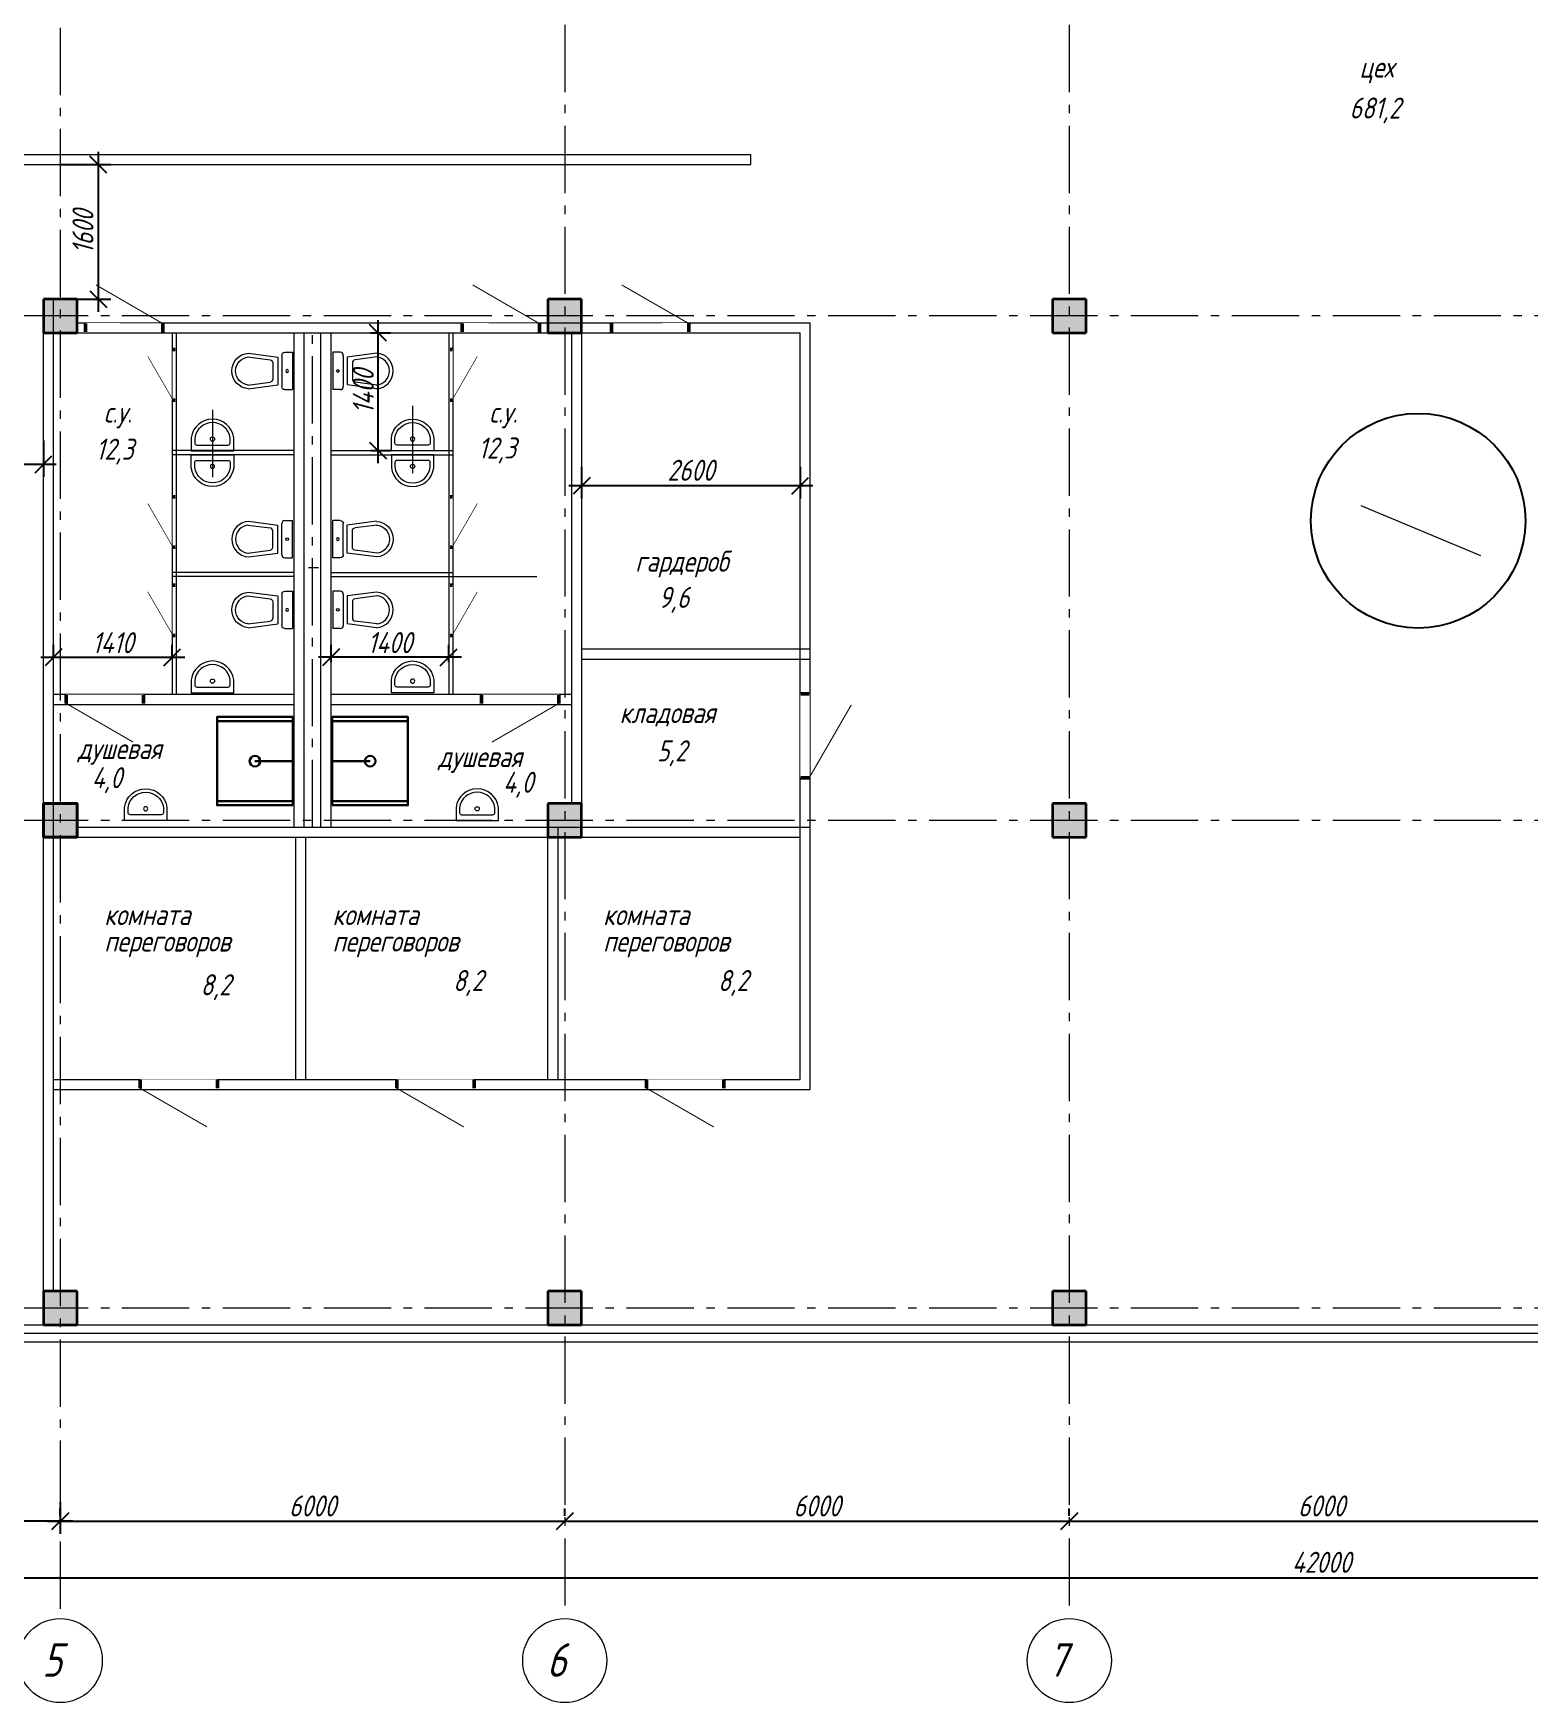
# Model space of a CAD drawing. Header units: millimetres. Extents: x 5341 to 134645, y 2795 to 129189.
# Drawn here: x 21012 to 38795, y 89468 to 109321 of the extents above; entities that cross this region are included whole.
import ezdxf

# ---------------------------------------------------------------- set-up
doc = ezdxf.new("R2010")
doc.units = ezdxf.units.MM
doc.linetypes.add('GOST2.303 6', pattern=[12, 8, -1.5, 1, -1.5])
doc.layers.get('Defpoints').update_dxf_attribs({"color": 1})
doc.layers.add('osi', color=1, linetype='GOST2.303 6', lineweight=15, plot=False)
doc.layers.add('razm', color=5, linetype='Continuous', lineweight=15, plot=False)
for name, color, linetype, lineweight in [('peregorodki', 7, 'Continuous', 20), ('АР_ДвериЗаполнение', 214, 'Continuous', 50), ('АР_Маскировка', 255, 'Continuous', 0), ('АР_ОкнаЗаполнение', 130, 'Continuous', 20), ('АР_Сантех', 92, 'Continuous', 5), ('АР_Текст', 165, 'Continuous', 25), ('Колонны', 244, 'Continuous', 35), ('Сантех', 3, 'Continuous', 5)]:
    doc.layers.add(name, color=color, linetype=linetype, lineweight=lineweight)
doc.styles.add('GOST 2.304', font='CS_Gost2304.shx', dxfattribs={"oblique": 15})
doc.styles.add('SPDS', font='SPDS.shx')
doc.styles.add('style2', font='CS_Gost2304.shx', dxfattribs={"oblique": 15})
doc.dimstyles.new('SPDS$0', dxfattribs={"dimscale": 100, "dimtxt": 2.5, "dimasz": 2, "dimexe": 1.5, "dimexo": 0.625, "dimgap": 0.5, "dimtad": 1, "dimdec": 0, "dimrnd": 0.001, "dimtxsty": 'SPDS', "dimblk": 'ARCHTICK', "dimcen": 2.5, "dimdle": 1.5, "dimadec": 0, "dimazin": 2, "dimtfac": 1, "dimtdec": 0, "dimtmove": 1, "dimatfit": 3, "dimfxl": 8, "dimtolj": 1, "dimtzin": 0, "dimarcsym": 0})

# ---------------------------------------------------------------- blocks, each defined once
blk = doc.blocks.new('_Oblique')
at = {"color": 0, "linetype": 'ByBlock', "lineweight": -2}
blk.add_line((-0.5, -0.5), (0.5, 0.5), dxfattribs=at)
blk = doc.blocks.new('*D52')
at = {"layer": 'Defpoints', "color": 0, "ltscale": 100, "transparency": 16777216}
for p in [(21265, 107760), (21785, 107760), (21265, 106160)]:
    blk.add_point(p, dxfattribs=at)
at = {"layer": 'razm', "color": 5, "lineweight": -2, "ltscale": 100, "transparency": 16777216}
blk.add_line((21785, 106010), (21785, 107910), dxfattribs=at)
at = {"layer": 'razm', "color": 0, "lineweight": -2, "ltscale": 100, "transparency": 16777216}
blk.add_line((21327, 107760), (21935, 107760), dxfattribs=at)
at = {"layer": 'razm', "color": 0, "linetype": 'ByBlock', "lineweight": -2, "ltscale": 100, "transparency": 16777216}
blk.add_line((21327, 106160), (21935, 106160), dxfattribs=at)
at = {"layer": 'razm', "color": 5, "lineweight": -2, "ltscale": 100, "transparency": 16777216, "xscale": 200, "yscale": 200, "zscale": 200}
for p, rotation in [((21785, 107760), 90), ((21785, 106160), 270)]:
    blk.add_blockref('_Oblique', p, dxfattribs=dict(at, rotation=rotation))
at = {"layer": 'razm', "color": 5, "ltscale": 100, "transparency": 16777216, "insert": (21602, 106960), "char_height": 250, "attachment_point": 5, "rotation": 90, "style": 'style2'}
blk.add_mtext('\\A1;{\\Q15;1600}', dxfattribs=at)
blk = doc.blocks.new('*U10')
at = {"color": 7, "linetype": 'ByBlock', "true_color": 0xffffff}
blk.add_wipeout([(-920, -105), (0, -105), (0, 5), (-920, 5)], dxfattribs=at).dxf.layer = 'АР_Маскировка'
at = {"linetype": 'ByBlock', "lineweight": 50}
for p, q in [((-920, 0), (-920, -100)), ((0, 0), (0, -100))]:
    blk.add_line(p, q, dxfattribs=at)
at = {"layer": 'АР_ДвериЗаполнение', "lineweight": 13}
blk.add_lwpolyline([(0, 0, 12.3, 12.3, 0), (-797, 460, 0, 0, 0.145691), (-920, 6, 0, 0, 1.462159)], format="xyseb", dxfattribs=at)
blk = doc.blocks.new('*D53')
at = {"layer": 'Defpoints', "color": 0, "ltscale": 100, "transparency": 16777216}
for p in [(19632, 104542), (21132, 104542), (19632, 104195)]:
    blk.add_point(p, dxfattribs=at)
at = {"layer": 'razm', "color": 0, "lineweight": -2, "ltscale": 100, "transparency": 16777216}
blk.add_line((19632, 104480), (19632, 104045), dxfattribs=at)
at = {"layer": 'razm', "color": 0, "linetype": 'ByBlock', "lineweight": -2, "ltscale": 100, "transparency": 16777216}
blk.add_line((21132, 104480), (21132, 104045), dxfattribs=at)
at = {"layer": 'razm', "color": 5, "lineweight": -2, "ltscale": 100, "transparency": 16777216}
blk.add_line((21282, 104195), (19482, 104195), dxfattribs=at)
at = {"layer": 'razm', "color": 5, "lineweight": -2, "ltscale": 100, "transparency": 16777216, "xscale": 200, "yscale": 200, "zscale": 200, "rotation": 180}
blk.add_blockref('_Oblique', (19632, 104195), dxfattribs=at)
at = {"layer": 'razm', "color": 5, "lineweight": -2, "ltscale": 100, "transparency": 16777216, "xscale": 200, "yscale": 200, "zscale": 200}
blk.add_blockref('_Oblique', (21132, 104195), dxfattribs=at)
at = {"layer": 'razm', "color": 5, "ltscale": 100, "transparency": 16777216, "insert": (20382, 104375), "char_height": 250, "attachment_point": 5, "style": 'style2'}
blk.add_mtext('\\A1;{\\Q15;1500}', dxfattribs=at)
blk = doc.blocks.new('*D51')
at = {"layer": 'Defpoints', "color": 0, "ltscale": 100, "transparency": 16777216}
for p in [(27532, 104230), (30132, 104230), (27532, 103940)]:
    blk.add_point(p, dxfattribs=at)
at = {"layer": 'razm', "color": 0, "lineweight": -2, "ltscale": 100, "transparency": 16777216}
blk.add_line((27532, 104167), (27532, 103790), dxfattribs=at)
at = {"layer": 'razm', "color": 0, "linetype": 'ByBlock', "lineweight": -2, "ltscale": 100, "transparency": 16777216}
blk.add_line((30132, 104167), (30132, 103790), dxfattribs=at)
at = {"layer": 'razm', "color": 5, "lineweight": -2, "ltscale": 100, "transparency": 16777216}
blk.add_line((30282, 103940), (27382, 103940), dxfattribs=at)
at = {"layer": 'razm', "color": 5, "lineweight": -2, "ltscale": 100, "transparency": 16777216, "xscale": 200, "yscale": 200, "zscale": 200, "rotation": 180}
blk.add_blockref('_Oblique', (27532, 103940), dxfattribs=at)
at = {"layer": 'razm', "color": 5, "lineweight": -2, "ltscale": 100, "transparency": 16777216, "xscale": 200, "yscale": 200, "zscale": 200}
blk.add_blockref('_Oblique', (30132, 103940), dxfattribs=at)
at = {"layer": 'razm', "color": 5, "ltscale": 100, "transparency": 16777216, "insert": (28832, 104125), "char_height": 250, "attachment_point": 5, "style": 'style2'}
blk.add_mtext('\\A1;{\\Q15;2600}', dxfattribs=at)
blk = doc.blocks.new('SAN3')
at = {"layer": 'АР_Сантех'}
for p, q in [((-212, 522), (-166, 171)), ((-167, 528), (-133, 265)), ((167, 528), (133, 265)), ((212, 522), (166, 171)), ((-97, 234), (97, 234)), ((-222, 90), (-222, 0)), ((-222, 0), (222, 0)), ((-186, 126), (186, 126)), ((-166, 171), (166, 171)), ((222, 90), (222, 0))]:
    blk.add_line(p, q, dxfattribs=at)
blk.add_circle((0, 61), 16.3, dxfattribs=at)
for centre, radius, start, end in [((0, 508), 212, 3.9114, 176.0886), ((0, 507), 168, 5.0102, 174.9898), ((-97, 270), 36, 187.502, 270), ((97, 270), 36, 270, 352.498), ((-186, 90), 36, 90, 180), ((186, 90), 36, 0, 90)]:
    blk.add_arc(centre, radius, start, end, dxfattribs=at)
blk = doc.blocks.new('*U19')
at = {"color": 7, "linetype": 'ByBlock', "true_color": 0xffffff}
blk.add_wipeout([(600, -30), (0, -30), (0, 5), (600, 5)], dxfattribs=at).dxf.layer = 'АР_Маскировка'
at = {"linetype": 'ByBlock', "lineweight": 50}
for p, q in [((0, 0), (0, -25)), ((600, 0), (600, -25))]:
    blk.add_line(p, q, dxfattribs=at)
at = {"layer": 'АР_ДвериЗаполнение', "lineweight": 13}
blk.add_lwpolyline([(0, 0, 8, 8, 0), (520, 300, 0, 0, -0.145691), (600, 4, 0, 0, -1.462159)], format="xyseb", dxfattribs=at)
blk = doc.blocks.new('UM4')
at = {"layer": 'Сантех'}
for p, q in [((0, 3), (0, -3)), ((1.85, 3), (0, 3)), ((1.81762, 2.5), (1.1, 2.5)), ((0.8, 2.2), (0.8, -2.2)), ((0, -3), (1.85, -3)), ((1.1, -2.5), (1.81762, -2.5))]:
    blk.add_line(p, q, dxfattribs=at)
blk.add_circle((1.65, 0), 0.3, dxfattribs=at)
for centre, radius, start, end in [((1.1, 2.2), 0.3, 90, 180), ((1.47689, 0), 2.52311, 277.0894705, 82.9105295), ((1.47689, 0), 3.02311, 277.0894726, 82.9105274), ((1.1, -2.2), 0.3, 180, 270)]:
    blk.add_arc(centre, radius, start, end, dxfattribs=at)
blk = doc.blocks.new('*D55')
at = {"layer": 'Defpoints', "color": 0, "ltscale": 100, "transparency": 16777216}
for p in [(21252, 101899), (21252, 101850), (22662, 101850)]:
    blk.add_point(p, dxfattribs=at)
at = {"layer": 'peregorodki', "color": 0, "lineweight": -2, "ltscale": 100, "transparency": 16777216}
blk.add_line((21252, 101912), (21252, 102049), dxfattribs=at)
at = {"layer": 'peregorodki', "color": 0, "linetype": 'ByBlock', "lineweight": -2, "ltscale": 100, "transparency": 16777216}
blk.add_line((22662, 101912), (22662, 102049), dxfattribs=at)
at = {"layer": 'peregorodki', "color": 5, "lineweight": -2, "ltscale": 100, "transparency": 16777216}
blk.add_line((22812, 101899), (21102, 101899), dxfattribs=at)
at = {"layer": 'peregorodki', "color": 5, "lineweight": -2, "ltscale": 100, "transparency": 16777216, "xscale": 200, "yscale": 200, "zscale": 200, "rotation": 180}
blk.add_blockref('_Oblique', (21252, 101899), dxfattribs=at)
at = {"layer": 'peregorodki', "color": 5, "lineweight": -2, "ltscale": 100, "transparency": 16777216, "xscale": 200, "yscale": 200, "zscale": 200}
blk.add_blockref('_Oblique', (22662, 101899), dxfattribs=at)
at = {"layer": 'peregorodki', "color": 5, "ltscale": 100, "transparency": 16777216, "insert": (21957, 102074), "char_height": 250, "attachment_point": 5, "style": 'style2'}
blk.add_mtext('\\A1;1410', dxfattribs=at)
blk = doc.blocks.new('*D56')
at = {"layer": 'Defpoints', "color": 0, "ltscale": 100, "transparency": 16777216}
for p in [(24552, 101900), (24552, 101781), (25952, 101781)]:
    blk.add_point(p, dxfattribs=at)
at = {"layer": 'peregorodki', "color": 0, "lineweight": -2, "ltscale": 100, "transparency": 16777216}
blk.add_line((24552, 101844), (24552, 102050), dxfattribs=at)
at = {"layer": 'peregorodki', "color": 0, "linetype": 'ByBlock', "lineweight": -2, "ltscale": 100, "transparency": 16777216}
blk.add_line((25952, 101844), (25952, 102050), dxfattribs=at)
at = {"layer": 'peregorodki', "color": 5, "lineweight": -2, "ltscale": 100, "transparency": 16777216}
blk.add_line((26102, 101900), (24402, 101900), dxfattribs=at)
at = {"layer": 'peregorodki', "color": 5, "lineweight": -2, "ltscale": 100, "transparency": 16777216, "xscale": 200, "yscale": 200, "zscale": 200, "rotation": 180}
blk.add_blockref('_Oblique', (24552, 101900), dxfattribs=at)
at = {"layer": 'peregorodki', "color": 5, "lineweight": -2, "ltscale": 100, "transparency": 16777216, "xscale": 200, "yscale": 200, "zscale": 200}
blk.add_blockref('_Oblique', (25952, 101900), dxfattribs=at)
at = {"layer": 'peregorodki', "color": 5, "ltscale": 100, "transparency": 16777216, "insert": (25252, 102075), "char_height": 250, "attachment_point": 5, "style": 'style2'}
blk.add_mtext('\\A1;1400', dxfattribs=at)
blk = doc.blocks.new('*D57')
at = {"layer": 'Defpoints', "color": 0, "ltscale": 100, "transparency": 16777216}
for p in [(24958, 105760), (25111, 105760), (24958, 104360)]:
    blk.add_point(p, dxfattribs=at)
at = {"layer": 'peregorodki', "color": 5, "lineweight": -2, "ltscale": 100, "transparency": 16777216}
blk.add_line((25111, 104210), (25111, 105910), dxfattribs=at)
at = {"layer": 'peregorodki', "color": 0, "lineweight": -2, "ltscale": 100, "transparency": 16777216}
blk.add_line((25021, 105760), (25261, 105760), dxfattribs=at)
at = {"layer": 'peregorodki', "color": 0, "linetype": 'ByBlock', "lineweight": -2, "ltscale": 100, "transparency": 16777216}
blk.add_line((25021, 104360), (25261, 104360), dxfattribs=at)
at = {"layer": 'peregorodki', "color": 5, "lineweight": -2, "ltscale": 100, "transparency": 16777216, "xscale": 200, "yscale": 200, "zscale": 200}
for p, rotation in [((25111, 105760), 90), ((25111, 104360), 270)]:
    blk.add_blockref('_Oblique', p, dxfattribs=dict(at, rotation=rotation))
at = {"layer": 'peregorodki', "color": 5, "ltscale": 100, "transparency": 16777216, "insert": (24936, 105060), "char_height": 250, "attachment_point": 5, "rotation": 90, "style": 'style2'}
blk.add_mtext('\\A1;1400', dxfattribs=at)
blk = doc.blocks.new('*U11')
at = {"color": 7, "linetype": 'ByBlock', "true_color": 0xffffff}
blk.add_wipeout([(1000, -105), (0, -105), (0, 5), (1000, 5)], dxfattribs=at).dxf.layer = 'АР_Маскировка'
at = {"linetype": 'ByBlock', "lineweight": 50}
for p, q in [((0, 0), (0, -100)), ((1000, 0), (1000, -100))]:
    blk.add_line(p, q, dxfattribs=at)
at = {"layer": 'АР_ДвериЗаполнение', "lineweight": 13}
blk.add_lwpolyline([(0, 0, 13.3, 13.3, 0), (866, 500, 0, 0, -0.145691), (1000, 7, 0, 0, -1.462159)], format="xyseb", dxfattribs=at)
blk = doc.blocks.new('*D84')
at = {"layer": 'Defpoints', "color": 0, "ltscale": 100, "transparency": 16777216}
for p in [(15332, 90952), (57332, 90952), (57332, 90952)]:
    blk.add_point(p, dxfattribs=at)
at = {"layer": 'razm', "color": 5, "lineweight": -2, "ltscale": 100, "transparency": 16777216}
blk.add_line((15182, 90952), (57482, 90952), dxfattribs=at)
at = {"layer": 'razm', "color": 0, "lineweight": -2, "ltscale": 100, "transparency": 16777216}
blk.add_line((57332, 91015), (57332, 91102), dxfattribs=at)
at = {"layer": 'razm', "color": 0, "linetype": 'ByBlock', "lineweight": -2, "ltscale": 100, "transparency": 16777216}
blk.add_line((15332, 90890), (15332, 90802), dxfattribs=at)
at = {"layer": 'razm', "color": 5, "lineweight": -2, "ltscale": 100, "transparency": 16777216, "xscale": 200, "yscale": 200, "zscale": 200, "rotation": 180}
blk.add_blockref('_Oblique', (15332, 90952), dxfattribs=at)
at = {"layer": 'razm', "color": 5, "lineweight": -2, "ltscale": 100, "transparency": 16777216, "xscale": 200, "yscale": 200, "zscale": 200}
blk.add_blockref('_Oblique', (57332, 90952), dxfattribs=at)
at = {"layer": 'razm', "color": 5, "ltscale": 100, "transparency": 16777216, "insert": (36332, 91137), "char_height": 250, "attachment_point": 5, "style": 'style2'}
blk.add_mtext('\\A1;42000', dxfattribs=at)
blk = doc.blocks.new('*D85')
at = {"layer": 'Defpoints', "color": 0, "ltscale": 100, "transparency": 16777216}
for p in [(21332, 91625), (27332, 91625), (27332, 91625)]:
    blk.add_point(p, dxfattribs=at)
at = {"layer": 'razm', "color": 0, "linetype": 'ByBlock', "lineweight": -2, "ltscale": 100, "transparency": 16777216}
blk.add_line((21332, 91688), (21332, 91775), dxfattribs=at)
at = {"layer": 'razm', "color": 0, "lineweight": -2, "ltscale": 100, "transparency": 16777216}
blk.add_line((27332, 91688), (27332, 91775), dxfattribs=at)
at = {"layer": 'razm', "color": 5, "lineweight": -2, "ltscale": 100, "transparency": 16777216}
blk.add_line((21182, 91625), (27482, 91625), dxfattribs=at)
at = {"layer": 'razm', "color": 5, "lineweight": -2, "ltscale": 100, "transparency": 16777216, "xscale": 200, "yscale": 200, "zscale": 200, "rotation": 180}
blk.add_blockref('_Oblique', (21332, 91625), dxfattribs=at)
at = {"layer": 'razm', "color": 5, "lineweight": -2, "ltscale": 100, "transparency": 16777216, "xscale": 200, "yscale": 200, "zscale": 200}
blk.add_blockref('_Oblique', (27332, 91625), dxfattribs=at)
at = {"layer": 'razm', "color": 5, "ltscale": 100, "transparency": 16777216, "insert": (24332, 91807), "char_height": 250, "attachment_point": 5, "style": 'style2'}
blk.add_mtext('\\A1;6000', dxfattribs=at)
blk = doc.blocks.new('*D86')
at = {"layer": 'Defpoints', "color": 0, "ltscale": 100, "transparency": 16777216}
for p in [(27332, 91625), (33332, 91625), (33332, 91625)]:
    blk.add_point(p, dxfattribs=at)
at = {"layer": 'razm', "color": 0, "linetype": 'ByBlock', "lineweight": -2, "ltscale": 100, "transparency": 16777216}
blk.add_line((27332, 91688), (27332, 91775), dxfattribs=at)
at = {"layer": 'razm', "color": 0, "lineweight": -2, "ltscale": 100, "transparency": 16777216}
blk.add_line((33332, 91688), (33332, 91775), dxfattribs=at)
at = {"layer": 'razm', "color": 5, "lineweight": -2, "ltscale": 100, "transparency": 16777216}
blk.add_line((27182, 91625), (33482, 91625), dxfattribs=at)
at = {"layer": 'razm', "color": 5, "lineweight": -2, "ltscale": 100, "transparency": 16777216, "xscale": 200, "yscale": 200, "zscale": 200, "rotation": 180}
blk.add_blockref('_Oblique', (27332, 91625), dxfattribs=at)
at = {"layer": 'razm', "color": 5, "lineweight": -2, "ltscale": 100, "transparency": 16777216, "xscale": 200, "yscale": 200, "zscale": 200}
blk.add_blockref('_Oblique', (33332, 91625), dxfattribs=at)
at = {"layer": 'razm', "color": 5, "ltscale": 100, "transparency": 16777216, "insert": (30332, 91807), "char_height": 250, "attachment_point": 5, "style": 'style2'}
blk.add_mtext('\\A1;6000', dxfattribs=at)
blk = doc.blocks.new('*D87')
at = {"layer": 'Defpoints', "color": 0, "ltscale": 100, "transparency": 16777216}
for p in [(33332, 91625), (39332, 91625), (39332, 91625)]:
    blk.add_point(p, dxfattribs=at)
at = {"layer": 'razm', "color": 0, "linetype": 'ByBlock', "lineweight": -2, "ltscale": 100, "transparency": 16777216}
blk.add_line((33332, 91688), (33332, 91775), dxfattribs=at)
at = {"layer": 'razm', "color": 0, "lineweight": -2, "ltscale": 100, "transparency": 16777216}
blk.add_line((39332, 91688), (39332, 91775), dxfattribs=at)
at = {"layer": 'razm', "color": 5, "lineweight": -2, "ltscale": 100, "transparency": 16777216}
blk.add_line((33182, 91625), (39482, 91625), dxfattribs=at)
at = {"layer": 'razm', "color": 5, "lineweight": -2, "ltscale": 100, "transparency": 16777216, "xscale": 200, "yscale": 200, "zscale": 200, "rotation": 180}
blk.add_blockref('_Oblique', (33332, 91625), dxfattribs=at)
at = {"layer": 'razm', "color": 5, "lineweight": -2, "ltscale": 100, "transparency": 16777216, "xscale": 200, "yscale": 200, "zscale": 200}
blk.add_blockref('_Oblique', (39332, 91625), dxfattribs=at)
at = {"layer": 'razm', "color": 5, "ltscale": 100, "transparency": 16777216, "insert": (36332, 91807), "char_height": 250, "attachment_point": 5, "style": 'style2'}
blk.add_mtext('\\A1;6000', dxfattribs=at)
blk = doc.blocks.new('*D70')
at = {"layer": 'Defpoints', "color": 0, "ltscale": 100, "transparency": 16777216}
for p in [(15832, 91915), (21332, 91915), (15832, 91625)]:
    blk.add_point(p, dxfattribs=at)
at = {"layer": 'peregorodki', "color": 5, "lineweight": -2, "ltscale": 100, "transparency": 16777216}
for p, q in [((15832, 91853), (15832, 91475)), ((21482, 91625), (15682, 91625))]:
    blk.add_line(p, q, dxfattribs=at)
at = {"layer": 'peregorodki', "color": 5, "linetype": 'ByBlock', "lineweight": -2, "ltscale": 100, "transparency": 16777216}
blk.add_line((21332, 91853), (21332, 91475), dxfattribs=at)
at = {"layer": 'peregorodki', "color": 5, "lineweight": -2, "ltscale": 100, "transparency": 16777216, "xscale": 200, "yscale": 200, "zscale": 200, "rotation": 180}
blk.add_blockref('_Oblique', (15832, 91625), dxfattribs=at)
at = {"layer": 'peregorodki', "color": 5, "lineweight": -2, "ltscale": 100, "transparency": 16777216, "xscale": 200, "yscale": 200, "zscale": 200}
blk.add_blockref('_Oblique', (21332, 91625), dxfattribs=at)
at = {"layer": 'peregorodki', "color": 5, "ltscale": 100, "transparency": 16777216, "insert": (18582, 91805), "char_height": 250, "attachment_point": 5, "style": 'style2'}
blk.add_mtext('\\A1;5500', dxfattribs=at)

msp = doc.modelspace()

# ---------------------------------------------------------------- linework, layer by layer
at = {"layer": 'Defpoints', "ltscale": 100}
msp.add_circle((37481, 103524.5), 1276, dxfattribs=at)
at = {"layer": 'osi', "ltscale": 100}
for p, q in [((33332.3, 120221.8), (33332.3, 90483)), ((24332.3, 99879.8), (24332.3, 105759.8)), ((23142.3, 104841.5), (23142.3, 103901.5)), ((25522.3, 104891.5), (25522.3, 103951.5)), ((58865.7, 99959.8), (10538.5, 99959.8)), ((58865.7, 94160.2), (10538.5, 94160.2))]:
    msp.add_line(p, q, dxfattribs=at)
at = {"layer": 'osi', "linetype": 'Continuous', "ltscale": 100}
for centre in [(21332.3, 89968), (27332.3, 89968), (33332.3, 89968)]:
    msp.add_circle(centre, 500, dxfattribs=at)
at = {"layer": 'peregorodki', "ltscale": 100}
for p, q in [((16652, 107879.8), (29545.8, 107879.8)), ((29545.8, 107759.8), (29545.8, 107879.8)), ((16652, 107759.8), (29545.8, 107759.8)), ((21132.3, 94359.8), (21132.3, 106159.8)), ((21252.3, 94359.8), (21252.3, 106159.8)), ((21532.3, 105879.8), (30252.3, 105879.8)), ((30252.3, 99879.8), (30252.3, 105879.8)), ((21532.3, 105759.8), (27132.3, 105759.8)), ((22662.3, 105759.8), (22662.3, 101459.8)), ((22712.3, 105759.8), (22712.3, 101459.8)), ((24112.3, 99879.8), (24112.3, 105759.8)), ((24232.3, 99879.8), (24232.3, 105759.8)), ((24432.3, 99879.8), (24432.3, 105759.8)), ((24552.3, 99879.8), (24552.3, 105759.8)), ((25952.3, 105759.8), (25952.3, 101459.8)), ((26002.3, 105759.8), (26002.3, 101459.8)), ((27412.3, 105759.8), (27412.3, 100159.8)), ((27532.3, 105759.8), (27532.3, 100159.8)), ((27532.3, 105759.8), (30132.3, 105759.8)), ((30132.3, 99759.8), (30132.3, 105759.8)), ((24112.3, 104359.8), (22662.3, 104359.8)), ((24112.3, 104309.8), (22662.3, 104309.8)), ((24552.3, 104359.8), (26002.3, 104359.8)), ((24552.3, 104309.8), (26002.3, 104309.8)), ((24112.3, 102909.8), (22662.3, 102909.8)), ((24112.3, 102859.8), (22662.3, 102859.8)), ((24402.3, 102964), (24282.3, 102964)), ((24552.3, 102909.8), (26002.3, 102909.8)), ((24552.3, 102859.8), (26002.3, 102859.8)), ((27532.3, 101999.8), (30252.3, 101999.8)), ((27532.3, 101879.8), (30252.3, 101879.8)), ((21252.3, 101459.8), (24112.3, 101459.8)), ((21252.3, 101459.8), (24112.3, 101459.8)), ((24552.3, 101459.8), (27412.3, 101459.8)), ((24552.3, 101459.8), (27412.3, 101459.8)), ((21252.3, 101339.8), (24112.3, 101339.8)), ((24552.3, 101339.8), (27412.3, 101339.8)), ((21532.3, 99879.8), (30252.3, 99879.8)), ((27132.3, 96879.8), (27132.3, 99879.8)), ((27252.3, 96879.8), (27252.3, 99879.8)), ((30252.3, 96759.8), (30252.3, 99879.8)), ((21532.3, 99759.8), (30132.3, 99759.8)), ((24132.3, 96879.8), (24132.3, 99759.8)), ((24252.3, 96879.8), (24252.3, 99759.8)), ((30132.3, 96879.8), (30132.3, 99759.8)), ((21252.3, 96879.8), (30132.3, 96879.8)), ((21252.3, 96759.8), (30252.3, 96759.8))]:
    msp.add_line(p, q, dxfattribs=at)
at = {"layer": 'razm', "ltscale": 100}
msp.add_line((36799.5, 103707.5), (38223, 103112), dxfattribs=at)
at = {"layer": 'АР_ОкнаЗаполнение', "ltscale": 100}
for p, q in [((15532.3, 93959.8), (21332.3, 93959.8)), ((21332.3, 93959.8), (27332.3, 93959.8)), ((27332.3, 93959.8), (33332.3, 93959.8)), ((33332.3, 93959.8), (39332.3, 93959.8)), ((57132.3, 93859.8), (15532.3, 93859.8)), ((15532.3, 93759.8), (21332.3, 93759.8)), ((21332.3, 93759.8), (27332.3, 93759.8)), ((27332.3, 93759.8), (33332.3, 93759.8)), ((33332.3, 93759.8), (39332.3, 93759.8))]:
    msp.add_line(p, q, dxfattribs=at)
at = {"layer": 'АР_Сантех', "lineweight": 30}
for p, q in [((24097.3, 101140.4), (23197.3, 101140.4)), ((24567.3, 101140.4), (25467.3, 101140.4)), ((23647.3, 100665.5), (24097.3, 100665.5)), ((25017.3, 100665.5), (24567.3, 100665.5)), ((24097.3, 100190.4), (23197.3, 100190.4)), ((24097.3, 100140.4), (23197.3, 100140.4)), ((24567.3, 100190.4), (25467.3, 100190.4)), ((24567.3, 100140.4), (25467.3, 100140.4))]:
    msp.add_line(p, q, dxfattribs=at)
for points in [[(24097.3, 100140.4), (23197.3, 100140.4), (23197.3, 101190.4), (24097.3, 101190.4)], [(24567.3, 100140.4), (25467.3, 100140.4), (25467.3, 101190.4), (24567.3, 101190.4)]]:
    msp.add_lwpolyline(points, close=True, dxfattribs=at)
for centre in [(23647.3, 100665.5), (25017.3, 100665.5)]:
    msp.add_circle(centre, 63.4, dxfattribs=at)
at = {"layer": 'Колонны', "color": 0}
for p, q in [((21532.3, 106159.8), (21132.3, 106159.8)), ((21132.3, 106159.8), (21132.3, 105759.8)), ((21532.3, 105759.8), (21532.3, 106159.8)), ((27532.3, 106159.8), (27132.3, 106159.8)), ((27132.3, 106159.8), (27132.3, 105759.8)), ((27532.3, 105759.8), (27532.3, 106159.8)), ((33532.3, 106159.8), (33132.3, 106159.8)), ((33132.3, 106159.8), (33132.3, 105759.8)), ((33532.3, 105759.8), (33532.3, 106159.8)), ((21132.3, 105759.8), (21532.3, 105759.8)), ((27132.3, 105759.8), (27532.3, 105759.8)), ((33132.3, 105759.8), (33532.3, 105759.8)), ((21532.3, 100159.8), (21132.3, 100159.8)), ((21132.3, 100159.8), (21132.3, 99759.8)), ((21532.3, 100159.8), (21132.3, 100159.8)), ((21532.3, 99759.8), (21532.3, 100159.8)), ((21532.3, 99759.8), (21532.3, 100159.8)), ((27532.3, 100159.8), (27132.3, 100159.8)), ((27132.3, 100159.8), (27132.3, 99759.8)), ((27532.3, 99759.8), (27532.3, 100159.8)), ((33532.3, 100159.8), (33132.3, 100159.8)), ((33132.3, 100159.8), (33132.3, 99759.8)), ((33532.3, 99759.8), (33532.3, 100159.8)), ((21132.3, 99759.8), (21532.3, 99759.8)), ((27132.3, 99759.8), (27532.3, 99759.8)), ((33132.3, 99759.8), (33532.3, 99759.8)), ((21532.3, 94359.8), (21132.3, 94359.8)), ((21132.3, 94359.8), (21132.3, 93959.8)), ((21532.3, 93959.8), (21532.3, 94359.8)), ((27532.3, 94359.8), (27132.3, 94359.8)), ((27132.3, 94359.8), (27132.3, 93959.8)), ((27532.3, 93959.8), (27532.3, 94359.8)), ((33532.3, 94359.8), (33132.3, 94359.8)), ((33132.3, 94359.8), (33132.3, 93959.8)), ((33532.3, 93959.8), (33532.3, 94359.8)), ((21132.3, 93959.8), (21532.3, 93959.8)), ((27132.3, 93959.8), (27532.3, 93959.8)), ((33132.3, 93959.8), (33532.3, 93959.8))]:
    msp.add_line(p, q, dxfattribs=at)
at = {"layer": 'Колонны', "ltscale": 100}
msp.add_lwpolyline([(21532.3, 99759.8), (21132.3, 99759.8), (21132.3, 100159.8), (21532.3, 100159.8)], close=True, dxfattribs=at)
for points in [[(33532.3, 106159.8), (33532.3, 105759.8), (33132.3, 106159.8), (33132.3, 105759.8)], [(21532.3, 100159.8), (21532.3, 99759.8), (21132.3, 100159.8), (21132.3, 99759.8)], [(27532.3, 100159.8), (27532.3, 99759.8), (27132.3, 100159.8), (27132.3, 99759.8)], [(33532.3, 100159.8), (33532.3, 99759.8), (33132.3, 100159.8), (33132.3, 99759.8)], [(21532.3, 94359.8), (21532.3, 93959.8), (21132.3, 94359.8), (21132.3, 93959.8)], [(27532.3, 94359.8), (27532.3, 93959.8), (27132.3, 94359.8), (27132.3, 93959.8)], [(33532.3, 94359.8), (33532.3, 93959.8), (33132.3, 94359.8), (33132.3, 93959.8)]]:
    msp.add_solid(points, dxfattribs=at)

# ---------------------------------------------------------------- block references
at = {"layer": 'АР_Сантех', "lineweight": 30, "yscale": 84, "zscale": 84}
for p, xscale, rotation in [((23142.3, 104356.3), 84, 90.00000000000001), ((25522.3, 104356.3), -84, 270), ((23142.3, 104309.8), -84, 90), ((25522.3, 104309.8), 84, 270), ((23142.3, 101478.3), 84, 90.00000000000001), ((25522.3, 101478.3), -84, 270), ((22348.2, 99959.8), -84, 270), ((26290.5, 99959.8), 84, 89.99999999999999)]:
    msp.add_blockref('UM4', p, dxfattribs=dict(at, xscale=xscale, rotation=rotation))
at = {"layer": 'Сантех', "lineweight": 30, "xscale": -1}
for p, rotation in [((24092.3, 105305.5), 90), ((24572.3, 103305.5), 270), ((24092.3, 102464), 89.99999999999937)]:
    msp.add_blockref('SAN3', p, dxfattribs=dict(at, rotation=rotation))
at = {"layer": 'Сантех', "lineweight": 30}
for p, rotation in [((24572.3, 105305.5), 270), ((24092.3, 103305.5), 90.00000000000001), ((24572.3, 102464), 270.0000000000006)]:
    msp.add_blockref('SAN3', p, dxfattribs=dict(at, rotation=rotation))

# ---------------------------------------------------------------- texts
at = {"layer": 'osi', "color": 7, "lineweight": 25, "style": 'GOST 2.304', "oblique": 15}
for s, p in [('5', (21116.7, 89774.9)), ('6', (27116.7, 89774.9)), ('7', (33077.7, 89774.9))]:
    msp.add_text(s, height=400, dxfattribs=at).set_placement(p)
at = {"layer": 'АР_Текст', "lineweight": 25, "style": 'GOST 2.304', "oblique": 15}
for s, p in [('цех', (36783.8, 108795.6)), ('681,2', (36664.6, 108308.1)), ('с.у.', (21850.1, 104691.1)), ('с.у.', (26434.6, 104691.1)), ('12,3', (21755.1, 104250.6)), ('12,3', (26303.6, 104264.1)), ('гардероб', (28170.1, 102918.1)), ('9,6', (28449.1, 102488.1)), ('кладовая', (27984.3, 101117.1)), ('5,2', (28428.1, 100662.6)), ('душевая', (25826.1, 100594.1)), ('душевая', (25826.1, 100594.1)), ('4,0', (21706.3, 100343.7)), ('4,0', (26598.3, 100288.7)), ('комната ', (21855.3, 98714.6)), ('комната ', (24569.3, 98714.6)), ('комната ', (27788.3, 98714.6)), ('переговоров', (21855.3, 98400.1)), ('переговоров', (24569.3, 98400.1)), ('переговоров', (27788.3, 98400.1)), ('8,2', (23001.1, 97880.6)), ('8,2', (26004.1, 97930.6)), ('8,2', (29155.1, 97930.6))]:
    msp.add_text(s, height=250, dxfattribs=at).set_placement(p)

# ---------------------------------------------------------------- dimensions: what is measured, and where the dimension line sits
at = {"layer": 'peregorodki', "ltscale": 100}
dim = msp.add_linear_dim(base=(25111, 105759.8), p1=(24958.5, 104359.8), p2=(24958.5, 105759.8), angle=90, dimstyle='SPDS$0', override={"dimscale": 100, "dimtxsty": 'style2', "dimblk": 'Oblique', "dimclrd": 5, "dimclrt": 5}, dxfattribs=at)
dim.commit()
dim.dimension.update_dxf_attribs({"geometry": '*D57', "text_midpoint": (24936, 105059.8)})
dim = msp.add_linear_dim(base=(15832.3, 91625), p1=(21332.3, 91915), p2=(15832.3, 91915), dimstyle='SPDS$0', override={"dimscale": 100, "dimtxsty": 'style2', "dimblk": 'Oblique', "dimclrd": 5, "dimclre": 5, "dimclrt": 5}, dxfattribs=at)
dim.commit()
dim.dimension.update_dxf_attribs({"geometry": '*D70', "text_midpoint": (18582.3, 91805.2)})
at = {"layer": 'razm', "ltscale": 100}
for base, p1, p2, angle, picture, middle in [((21784.5, 107759.8), (21264.5, 106159.8), (21264.5, 107759.8), 270, '*D52', (21602.3, 106959.8)), ((19632.3, 104194.5), (21132.3, 104542), (19632.3, 104542), 180, '*D53', (20382.3, 104374.7)), ((27532.3, 103940), (30132.3, 104229.5), (27532.3, 104229.5), 180, '*D51', (28832.3, 104124.7))]:
    dim = msp.add_linear_dim(base=base, p1=p1, p2=p2, angle=angle, text='{\\Q15;<>}', dimstyle='SPDS$0', override={"dimscale": 100, "dimtxsty": 'style2', "dimblk": 'Oblique', "dimclrd": 5, "dimclrt": 5}, dxfattribs=at)
    dim.commit()
    dim.dimension.update_dxf_attribs({"geometry": picture, "text_midpoint": middle})
for base, p1, p2, picture, middle in [((27332.3, 91625), (21332.3, 91625), (27332.3, 91625), '*D85', (24332.3, 91807.2)), ((33332.3, 91625), (27332.3, 91625), (33332.3, 91625), '*D86', (30332.3, 91807.2)), ((39332.3, 91625), (33332.3, 91625), (39332.3, 91625), '*D87', (36332.3, 91807.2)), ((57332.3, 90952), (15332.3, 90952), (57332.3, 90952), '*D84', (36332.3, 91136.7))]:
    dim = msp.add_linear_dim(base=base, p1=p1, p2=p2, dimstyle='SPDS$0', override={"dimscale": 100, "dimtxsty": 'style2', "dimblk": 'Oblique', "dimclrd": 5, "dimclrt": 5}, dxfattribs=at)
    dim.commit()
    dim.dimension.update_dxf_attribs({"geometry": picture, "text_midpoint": middle})

# ---------------------------------------------------------------- next in the draw order: block references
at = {"layer": 'АР_ДвериЗаполнение', "ltscale": 100}
for name, p, rotation in [('*U10', (22552.4, 105868.6), 359.9377219849191), ('*U10', (27032.4, 105868.5), 359.937721984921), ('*U10', (28807.2, 105869.5), 0.06227801507818024), ('*U19', (22672.5, 104959.8), 90.00000000000001), ('*U19', (22672.5, 103209.8), 90.00000000000001), ('*U19', (22672.5, 102159.8), 90.00000000000064), ('*U10', (21402.3, 101351.5), 180), ('*U10', (22280.5, 96774.8), 180), ('*U10', (25333.6, 96774.8), 180), ('*U10', (28305.5, 96774.8), 180)]:
    msp.add_blockref(name, p, dxfattribs=dict(at, rotation=rotation))
at = {"layer": 'АР_ДвериЗаполнение', "ltscale": 100, "xscale": -1}
for name, p, rotation in [('*U19', (25992.2, 104959.8), 270), ('*U19', (25992.2, 103209.8), 270), ('*U19', (25992.2, 102159.8), 269.9999999999993), ('*U10', (27262.3, 101351.5), 180), ('*U11', (30239, 100467), 270)]:
    msp.add_blockref(name, p, dxfattribs=dict(at, rotation=rotation))

# ---------------------------------------------------------------- next in the draw order: linework, layer by layer
at = {"layer": 'osi', "ltscale": 100}
for p, q in [((21332.3, 120185), (21332.3, 90483)), ((27332.3, 120221.8), (27332.3, 90483)), ((58865.7, 105959.8), (10538.5, 105959.8))]:
    msp.add_line(p, q, dxfattribs=at)
at = {"layer": 'peregorodki', "ltscale": 100}
msp.add_line((24985, 102859.8), (26999.5, 102859.8), dxfattribs=at)
at = {"layer": 'Колонны', "ltscale": 100}
for points in [[(21532.3, 106159.8), (21532.3, 105759.8), (21132.3, 106159.8), (21132.3, 105759.8)], [(27532.3, 106159.8), (27532.3, 105759.8), (27132.3, 106159.8), (27132.3, 105759.8)]]:
    msp.add_solid(points, dxfattribs=at)

# ---------------------------------------------------------------- next in the draw order: texts
at = {"layer": 'АР_Текст', "lineweight": 25, "style": 'GOST 2.304', "oblique": 15}
msp.add_text('душевая', height=250, dxfattribs=at).set_placement((21539.8, 100690.1))

# ---------------------------------------------------------------- next in the draw order: dimensions: what is measured, and where the dimension line sits
at = {"layer": 'peregorodki', "ltscale": 100}
for base, p1, p2, picture, middle in [((21252.3, 101899), (22662.3, 101850), (21252.3, 101850), '*D55', (21957.3, 102074)), ((24552.3, 101900), (25952.3, 101781), (24552.3, 101781), '*D56', (25252.3, 102075))]:
    dim = msp.add_linear_dim(base=base, p1=p1, p2=p2, dimstyle='SPDS$0', override={"dimscale": 100, "dimtxsty": 'style2', "dimblk": 'Oblique', "dimclrd": 5, "dimclrt": 5}, dxfattribs=at)
    dim.commit()
    dim.dimension.update_dxf_attribs({"geometry": picture, "text_midpoint": middle})

doc.saveas('drawing.dxf')
